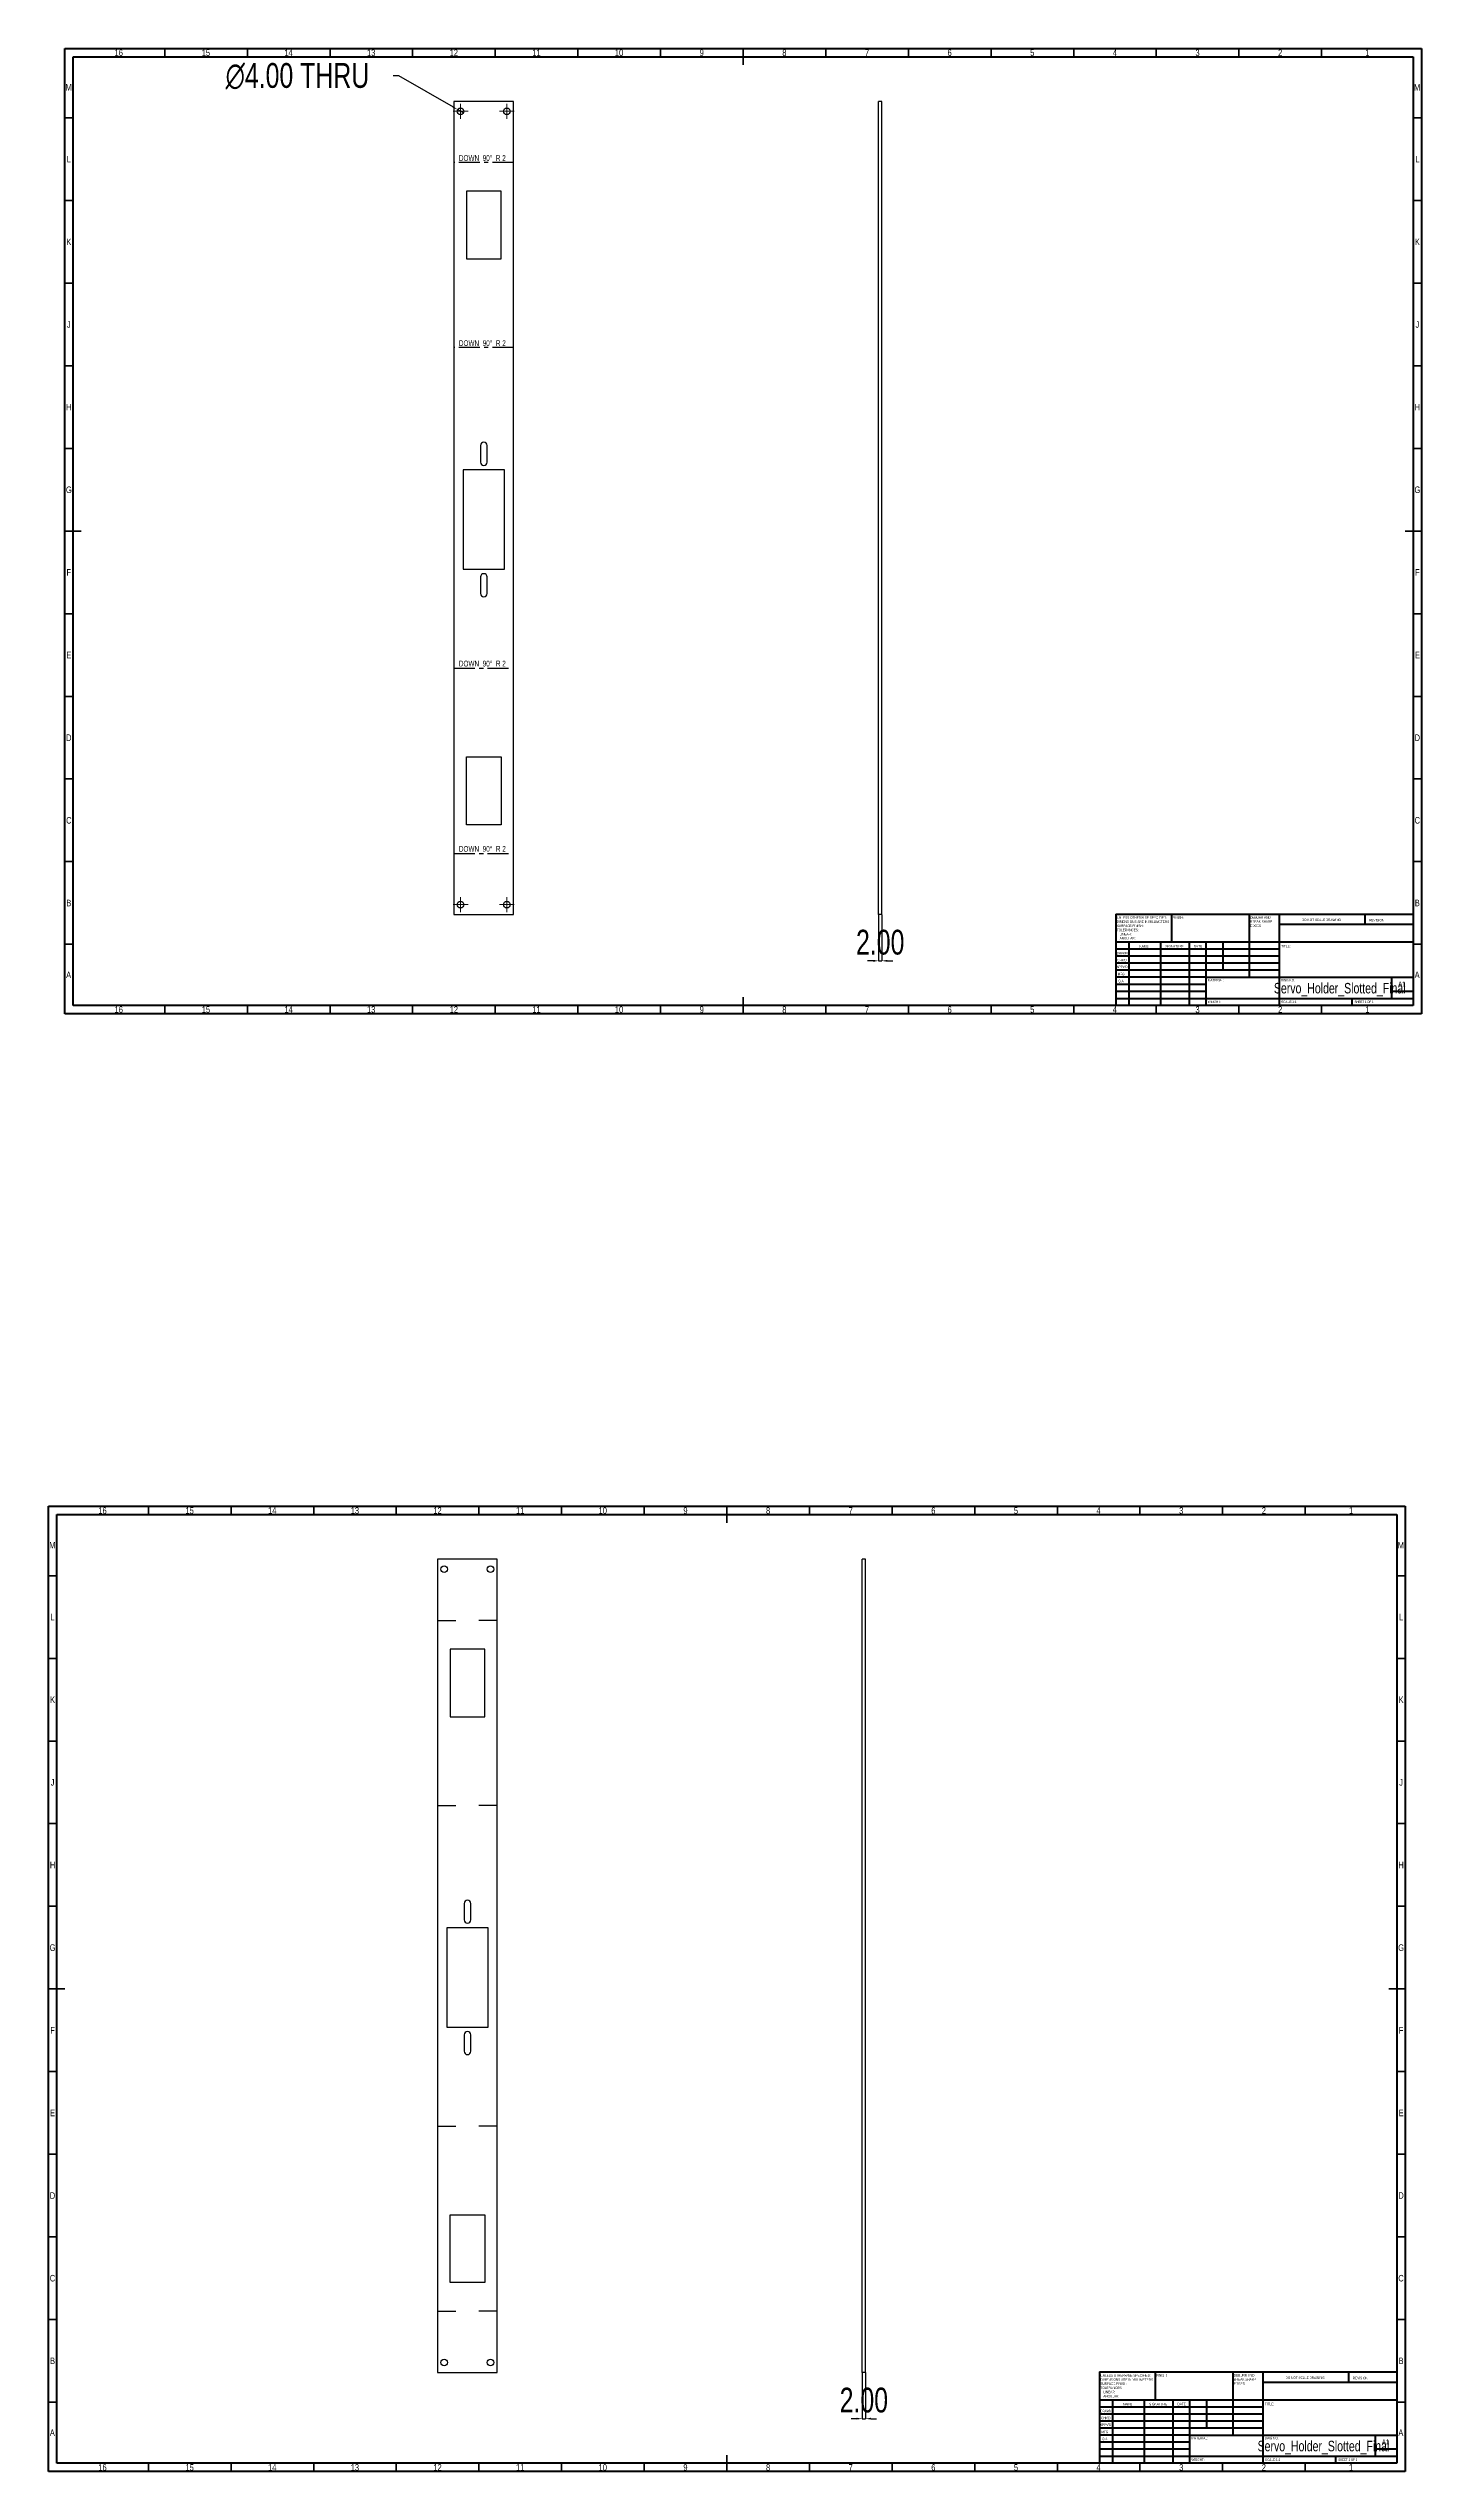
# Model space of a CAD drawing. Header units: inches. Extents: x -8 to 2414, y -1726 to 585.
# Drawn here: x -8 to 823, y -881 to 585 of the extents above; entities that cross this region are included whole.
import ezdxf

# ---------------------------------------------------------------- set-up
doc = ezdxf.new("R2010")
doc.units = ezdxf.units.IN
doc.header["$MEASUREMENT"] = 0
doc.linetypes.add('CENTERX2', pattern=[20.32, 12.7, -2.54, 2.54, -2.54])
doc.styles.add('SLDTEXTSTYLE0', font='TXT', dxfattribs={"width": 0.75})
doc.styles.add('SLDTEXTSTYLE1', font='TXT', dxfattribs={"width": 0.686449})
doc.styles.add('SLDTEXTSTYLE2', font='TXT', dxfattribs={"width": 0.6875})
doc.styles.add('SLDTEXTSTYLE3', font='TXT', dxfattribs={"width": 0.660714})
doc.dimstyles.new('SLDDIMSTYLE0', dxfattribs={"dimtxt": 15, "dimasz": 3.302, "dimexe": 0, "dimexo": 0.0625, "dimgap": 3.75, "dimtad": 0, "dimtih": 1, "dimtoh": 1, "dimrnd": 1e-09, "dimzin": 4, "dimdsep": 46, "dimtxsty": 'SLDTEXTSTYLE0', "dimblk1": 'NONE', "dimsah": 1, "dimcen": 0, "dimadec": 0, "dimazin": 1, "dimtfac": 1, "dimtmove": 0, "dimatfit": 3, "dimldrblk": 'NONE', "dimfxl": 0, "dimfrac": 2, "dimtolj": 1, "dimtzin": 12, "dimarcsym": 0})
doc.dimstyles.new('SLDDIMSTYLE1', dxfattribs={"dimtxt": 15, "dimasz": 3.302, "dimexe": 0, "dimexo": 0.0625, "dimgap": 3.75, "dimtad": 1, "dimrnd": 1e-09, "dimzin": 4, "dimdsep": 46, "dimtxsty": 'SLDTEXTSTYLE0', "dimsah": 1, "dimcen": 0.09, "dimadec": 0, "dimazin": 1, "dimtfac": 1, "dimtmove": 0, "dimatfit": 0, "dimfxl": 0, "dimfrac": 2, "dimtolj": 1, "dimtzin": 12, "dimarcsym": 0})

# ---------------------------------------------------------------- blocks, each defined once
blk = doc.blocks.new('SW_NOTE_0')
at = {"color": 0, "linetype": 'Continuous', "lineweight": 0, "char_height": 1.5, "attachment_point": 1, "style": 'SLDTEXTSTYLE0'}
for s, insert in [('UNLESS OTHERWISE SPECIFIED:', (0, 1.9)), ('TOLERANCES:', (0, -5.6)), ('DIMENSIONS ARE IN MILLIMETERS', (0, -0.6)), ('SURFACE FINISH:', (0, -3.1)), ('ANGULAR:', (1.7, -10.6)), ('LINEAR:', (1.7, -8.1))]:
    blk.add_mtext(s, dxfattribs=dict(at, insert=insert))
blk = doc.blocks.new('SW_NOTE_0_1')
at = {"color": 0, "linetype": 'Continuous', "lineweight": 0, "char_height": 1.5, "attachment_point": 1, "style": 'SLDTEXTSTYLE0'}
for s, insert in [('DEBURR AND', (0, 1.9)), ('BREAK SHARP', (0, -0.6)), ('EDGES', (0, -3.1))]:
    blk.add_mtext(s, dxfattribs=dict(at, insert=insert))
blk = doc.blocks.new('*D286')
at = {"color": 0, "linetype": 'Continuous', "lineweight": -2, "transparency": 16777216}
for p, q in [((201, 568.9), (204.3, 568.9)), ((204.3, 568.9), (237.3, 549.9)), ((243.6, 546.2), (240.1, 548.2))]:
    blk.add_line(p, q, dxfattribs=at)
at = {"color": 0, "linetype": 'Continuous', "transparency": 16777216}
blk.add_solid([(237.6, 550.3), (237, 549.4), (240.1, 548.2)], dxfattribs=at)
at = {"layer": 'Defpoints', "color": 0, "linetype": 'Continuous', "transparency": 16777216}
for p in [(240.1, 548.2), (243.6, 546.2)]:
    blk.add_point(p, dxfattribs=at)
at = {"color": 0, "linetype": 'Continuous', "lineweight": 18, "transparency": 16777216, "insert": (99.7, 576.4), "char_height": 15, "attachment_point": 1, "style": 'SLDTEXTSTYLE0'}
blk.add_mtext('\\A1;∅4.00 THRU', dxfattribs=at)
blk = doc.blocks.new('_None')
blk = doc.blocks.new('SW_CENTERMARKSYMBOL_0')
at = {"color": 0, "linetype": 'Continuous', "lineweight": 18}
for p, q in [((-2.5, 0), (-4.5, 0)), ((0, 0), (-2.5, 0)), ((0, 2.5), (0, 4.5)), ((0, 0), (0, 2.5)), ((0, 0), (0, -2.5)), ((0, 0), (2.5, 0)), ((2.5, 0), (4.5, 0)), ((0, -2.5), (0, -4.5))]:
    blk.add_line(p, q, dxfattribs=at)
blk = doc.blocks.new('SW_CENTERMARKSYMBOL_1')
at = {"color": 0, "linetype": 'Continuous', "lineweight": 18}
for p, q in [((-2.5, 0), (-4.5, 0)), ((0, 0), (-2.5, 0)), ((0, 2.5), (0, 4.5)), ((0, 0), (0, 2.5)), ((0, 0), (0, -2.5)), ((0, 0), (2.5, 0)), ((2.5, 0), (4.5, 0)), ((0, -2.5), (0, -4.5))]:
    blk.add_line(p, q, dxfattribs=at)
blk = doc.blocks.new('SW_CENTERMARKSYMBOL_2')
at = {"color": 0, "linetype": 'Continuous', "lineweight": 18}
for p, q in [((-2.5, 0), (-4.5, 0)), ((0, 0), (-2.5, 0)), ((0, 2.5), (0, 4.5)), ((0, 0), (0, 2.5)), ((0, 0), (0, -2.5)), ((0, 0), (2.5, 0)), ((2.5, 0), (4.5, 0)), ((0, -2.5), (0, -4.5))]:
    blk.add_line(p, q, dxfattribs=at)
blk = doc.blocks.new('SW_CENTERMARKSYMBOL_3')
at = {"color": 0, "linetype": 'Continuous', "lineweight": 18}
for p, q in [((-2.5, 0), (-4.5, 0)), ((0, 0), (-2.5, 0)), ((0, 2.5), (0, 4.5)), ((0, 0), (0, 2.5)), ((0, 0), (0, -2.5)), ((0, 0), (2.5, 0)), ((2.5, 0), (4.5, 0)), ((0, -2.5), (0, -4.5))]:
    blk.add_line(p, q, dxfattribs=at)
blk = doc.blocks.new('*D287')
at = {"color": 0, "linetype": 'Continuous', "lineweight": -2, "transparency": 16777216}
for p, q in [((494.8, 61.1), (494.8, 33.2)), ((496.8, 61.1), (496.8, 33.2)), ((491.5, 33.2), (488.2, 33.2)), ((494.8, 33.2), (496.8, 33.2)), ((500.1, 33.2), (503.4, 33.2))]:
    blk.add_line(p, q, dxfattribs=at)
at = {"color": 0, "linetype": 'Continuous', "transparency": 16777216}
for points in [[(491.5, 33.8), (491.5, 32.6), (494.8, 33.2)], [(500.1, 33.8), (500.1, 32.6), (496.8, 33.2)]]:
    blk.add_solid(points, dxfattribs=at)
at = {"layer": 'Defpoints', "color": 0, "linetype": 'Continuous', "transparency": 16777216}
for p in [(494.8, 61.2), (496.8, 61.2), (496.8, 33.2)]:
    blk.add_point(p, dxfattribs=at)
at = {"color": 0, "linetype": 'Continuous', "lineweight": 18, "transparency": 16777216, "insert": (495.8, 52), "char_height": 15, "attachment_point": 2, "style": 'SLDTEXTSTYLE0'}
blk.add_mtext('\\A1;2.00', dxfattribs=at)
blk = doc.blocks.new('*D318')
at = {"color": 0, "linetype": 'Continuous', "lineweight": -2, "transparency": 16777216}
for p, q in [((484.9, -820.9), (484.9, -848.9)), ((486.9, -820.9), (486.9, -848.9)), ((481.6, -848.9), (478.3, -848.9)), ((484.9, -848.9), (486.9, -848.9)), ((490.2, -848.9), (493.5, -848.9))]:
    blk.add_line(p, q, dxfattribs=at)
at = {"color": 0, "linetype": 'Continuous', "transparency": 16777216}
for points in [[(481.6, -848.3), (481.6, -849.4), (484.9, -848.9)], [(490.2, -848.3), (490.2, -849.4), (486.9, -848.9)]]:
    blk.add_solid(points, dxfattribs=at)
at = {"layer": 'Defpoints', "color": 0, "linetype": 'Continuous', "transparency": 16777216}
for p in [(484.9, -820.9), (486.9, -820.9), (486.9, -848.9)]:
    blk.add_point(p, dxfattribs=at)
at = {"color": 0, "linetype": 'Continuous', "lineweight": 18, "transparency": 16777216, "insert": (485.9, -830.1), "char_height": 15, "attachment_point": 2, "style": 'SLDTEXTSTYLE0'}
blk.add_mtext('\\A1;2.00', dxfattribs=at)
blk = doc.blocks.new('TU76U67')
at = {"color": 7, "linetype": 'Continuous', "lineweight": 25}
for p, q in [((228, -328.9), (228, -820.9)), ((264, -328.9), (228, -328.9)), ((264, -820.9), (264, -328.9)), ((256.5, -383.2), (235.5, -383.2)), ((235.5, -383.2), (235.5, -424.2)), ((256.5, -424.2), (256.5, -383.2)), ((235.5, -424.2), (256.5, -424.2)), ((244, -537.1), (244, -547.1)), ((248, -547.1), (248, -537.1)), ((258.5, -551.9), (233.5, -551.9)), ((233.5, -551.9), (233.5, -611.9)), ((258.5, -611.9), (258.5, -551.9)), ((233.5, -611.9), (258.5, -611.9)), ((244, -616.6), (244, -626.6)), ((248, -626.6), (248, -616.6)), ((235.5, -725.5), (256.5, -725.5)), ((235.5, -766.5), (235.5, -725.5)), ((256.5, -725.5), (256.5, -766.5)), ((256.5, -766.5), (235.5, -766.5)), ((228, -820.9), (264, -820.9))]:
    blk.add_line(p, q, dxfattribs=at)
at = {"color": 3}
for p, q in [((228, -365.9), (239, -365.9)), ((264, -365.9), (253, -365.9)), ((228, -477.9), (239, -477.9)), ((264, -477.9), (253, -477.9)), ((228, -671.9), (239, -671.9)), ((264, -671.9), (253, -671.9)), ((228, -783.9), (239, -783.9)), ((264, -783.9), (253, -783.9))]:
    blk.add_line(p, q, dxfattribs=at)
at = {"color": 7, "linetype": 'Continuous', "lineweight": 25}
for centre in [(232, -334.9), (260, -334.9), (232, -814.9), (260, -814.9)]:
    blk.add_circle(centre, 2, dxfattribs=at)
for centre, start, end in [((246, -537.1), 0, 180), ((246, -547.1), 180, 0), ((246, -616.6), 0, 180), ((246, -626.6), 180, 0)]:
    blk.add_arc(centre, 2, start, end, dxfattribs=at)

msp = doc.modelspace()

# ---------------------------------------------------------------- linework, layer by layer
at = {"color": 7, "linetype": 'Continuous', "lineweight": 70}
for p, q in [((2.361, 1.229), (2.361, 585.229)), ((2.361, 585.229), (823.361, 585.229)), ((7.361, 6.229), (7.361, 580.229)), ((7.361, 580.229), (818.361, 580.229)), ((818.361, 580.229), (818.361, 6.229)), ((823.361, 585.229), (823.361, 1.229)), ((823.361, 1.229), (2.361, 1.229)), ((818.361, 6.229), (7.361, 6.229)), ((-7.504, -880.849), (-7.504, -296.849)), ((-7.504, -296.849), (813.496, -296.849)), ((-2.504, -875.849), (-2.504, -301.849)), ((-2.504, -301.849), (808.496, -301.849)), ((808.496, -301.849), (808.496, -875.849)), ((813.496, -296.849), (813.496, -880.849)), ((808.496, -875.849), (-2.504, -875.849)), ((813.496, -880.849), (-7.504, -880.849))]:
    msp.add_line(p, q, dxfattribs=at)
at = {"color": 7, "linetype": 'Continuous', "lineweight": 35}
for p, q in [((62.861, 580.229), (62.861, 585.229)), ((112.861, 580.229), (112.861, 585.229)), ((162.861, 580.229), (162.861, 585.229)), ((212.861, 580.229), (212.861, 585.229)), ((262.861, 580.229), (262.861, 585.229)), ((312.861, 580.229), (312.861, 585.229)), ((362.861, 580.229), (362.861, 585.229)), ((412.861, 585.229), (412.861, 575.229)), ((412.861, 580.229), (412.861, 585.229)), ((462.861, 580.229), (462.861, 585.229)), ((512.861, 580.229), (512.861, 585.229)), ((562.861, 580.229), (562.861, 585.229)), ((612.861, 580.229), (612.861, 585.229)), ((662.861, 580.229), (662.861, 585.229)), ((712.861, 580.229), (712.861, 585.229)), ((762.861, 580.229), (762.861, 585.229)), ((7.361, 543.229), (2.361, 543.229)), ((818.361, 543.229), (823.361, 543.229)), ((7.361, 493.229), (2.361, 493.229)), ((818.361, 493.229), (823.361, 493.229)), ((7.361, 443.229), (2.361, 443.229)), ((818.361, 443.229), (823.361, 443.229)), ((7.361, 393.229), (2.361, 393.229)), ((818.361, 393.229), (823.361, 393.229)), ((7.361, 343.229), (2.361, 343.229)), ((818.361, 343.229), (823.361, 343.229)), ((2.361, 293.229), (12.361, 293.229)), ((7.361, 293.229), (2.361, 293.229)), ((823.361, 293.229), (813.361, 293.229)), ((818.361, 293.229), (823.361, 293.229)), ((7.361, 243.229), (2.361, 243.229)), ((818.361, 243.229), (823.361, 243.229)), ((7.361, 193.229), (2.361, 193.229)), ((818.361, 193.229), (823.361, 193.229)), ((7.361, 143.229), (2.361, 143.229)), ((818.361, 143.229), (823.361, 143.229)), ((7.361, 93.229), (2.361, 93.229)), ((818.361, 93.229), (823.361, 93.229)), ((7.361, 43.229), (2.361, 43.229)), ((818.361, 43.229), (823.361, 43.229)), ((62.861, 6.229), (62.861, 1.229)), ((112.861, 6.229), (112.861, 1.229)), ((162.861, 6.229), (162.861, 1.229)), ((212.861, 6.229), (212.861, 1.229)), ((262.861, 6.229), (262.861, 1.229)), ((312.861, 6.229), (312.861, 1.229)), ((362.861, 6.229), (362.861, 1.229)), ((412.861, 1.229), (412.861, 11.229)), ((412.861, 6.229), (412.861, 1.229)), ((462.861, 6.229), (462.861, 1.229)), ((512.861, 6.229), (512.861, 1.229)), ((562.861, 6.229), (562.861, 1.229)), ((612.861, 6.229), (612.861, 1.229)), ((662.861, 6.229), (662.861, 1.229)), ((712.861, 6.229), (712.861, 1.229)), ((762.861, 6.229), (762.861, 1.229)), ((52.996, -301.849), (52.996, -296.849)), ((102.996, -301.849), (102.996, -296.849)), ((152.996, -301.849), (152.996, -296.849)), ((202.996, -301.849), (202.996, -296.849)), ((252.996, -301.849), (252.996, -296.849)), ((302.996, -301.849), (302.996, -296.849)), ((352.996, -301.849), (352.996, -296.849)), ((402.996, -296.849), (402.996, -306.849)), ((402.996, -301.849), (402.996, -296.849)), ((452.996, -301.849), (452.996, -296.849)), ((502.996, -301.849), (502.996, -296.849)), ((552.996, -301.849), (552.996, -296.849)), ((602.996, -301.849), (602.996, -296.849)), ((652.996, -301.849), (652.996, -296.849)), ((702.996, -301.849), (702.996, -296.849)), ((752.996, -301.849), (752.996, -296.849)), ((-2.504, -338.849), (-7.504, -338.849)), ((808.496, -338.849), (813.496, -338.849)), ((-2.504, -388.849), (-7.504, -388.849)), ((808.496, -388.849), (813.496, -388.849)), ((-2.504, -438.849), (-7.504, -438.849)), ((808.496, -438.849), (813.496, -438.849)), ((-2.504, -488.849), (-7.504, -488.849)), ((808.496, -488.849), (813.496, -488.849)), ((-2.504, -538.849), (-7.504, -538.849)), ((808.496, -538.849), (813.496, -538.849)), ((-7.504, -588.849), (2.496, -588.849)), ((-2.504, -588.849), (-7.504, -588.849)), ((813.496, -588.849), (803.496, -588.849)), ((808.496, -588.849), (813.496, -588.849)), ((-2.504, -638.849), (-7.504, -638.849)), ((808.496, -638.849), (813.496, -638.849)), ((-2.504, -688.849), (-7.504, -688.849)), ((808.496, -688.849), (813.496, -688.849)), ((-2.504, -738.849), (-7.504, -738.849)), ((808.496, -738.849), (813.496, -738.849)), ((-2.504, -788.849), (-7.504, -788.849)), ((808.496, -788.849), (813.496, -788.849)), ((-2.504, -838.849), (-7.504, -838.849)), ((808.496, -838.849), (813.496, -838.849)), ((52.996, -875.849), (52.996, -880.849)), ((102.996, -875.849), (102.996, -880.849)), ((152.996, -875.849), (152.996, -880.849)), ((202.996, -875.849), (202.996, -880.849)), ((252.996, -875.849), (252.996, -880.849)), ((302.996, -875.849), (302.996, -880.849)), ((352.996, -875.849), (352.996, -880.849)), ((402.996, -880.849), (402.996, -870.849)), ((402.996, -875.849), (402.996, -880.849)), ((452.996, -875.849), (452.996, -880.849)), ((502.996, -875.849), (502.996, -880.849)), ((552.996, -875.849), (552.996, -880.849)), ((602.996, -875.849), (602.996, -880.849)), ((652.996, -875.849), (652.996, -880.849)), ((702.996, -875.849), (702.996, -880.849)), ((752.996, -875.849), (752.996, -880.849))]:
    msp.add_line(p, q, dxfattribs=at)
at = {"color": 7, "linetype": 'Continuous', "lineweight": 25}
for p, q in [((237.88, 553.2), (237.88, 61.2)), ((273.88, 553.2), (237.88, 553.2)), ((273.88, 61.2), (273.88, 553.2)), ((494.779, 61.2), (494.779, 553.2)), ((496.779, 553.2), (494.779, 553.2)), ((496.779, 61.2), (496.779, 553.2)), ((266.38, 498.844), (245.38, 498.844)), ((245.38, 498.844), (245.38, 457.844)), ((266.38, 457.844), (266.38, 498.844)), ((245.38, 457.844), (266.38, 457.844)), ((253.88, 344.95), (253.88, 334.95)), ((257.88, 334.95), (257.88, 344.95)), ((268.38, 330.2), (243.38, 330.2)), ((243.38, 330.2), (243.38, 270.2)), ((268.38, 270.2), (268.38, 330.2)), ((243.38, 270.2), (268.38, 270.2)), ((253.88, 265.45), (253.88, 255.45)), ((257.88, 255.45), (257.88, 265.45)), ((245.38, 156.556), (266.38, 156.556)), ((245.38, 115.556), (245.38, 156.556)), ((266.38, 156.556), (266.38, 115.556)), ((266.38, 115.556), (245.38, 115.556)), ((237.88, 61.2), (273.88, 61.2)), ((496.779, 61.2), (494.779, 61.2)), ((484.913, -820.878), (484.913, -328.878)), ((486.913, -328.878), (484.913, -328.878)), ((486.913, -820.878), (486.913, -328.878)), ((486.913, -820.878), (484.913, -820.878))]:
    msp.add_line(p, q, dxfattribs=at)
at = {"color": 7, "linetype": 'CENTERX2'}
for p, q in [((273.88, 516.2), (237.88, 516.2)), ((273.88, 404.2), (237.88, 404.2)), ((237.88, 210.2), (273.88, 210.2)), ((237.88, 98.2), (273.88, 98.2))]:
    msp.add_line(p, q, dxfattribs=at)
at = {"color": 7, "linetype": 'Continuous', "lineweight": 50}
for p, q in [((638.361, 61.479), (818.361, 61.479)), ((638.361, 61.479), (638.361, 6.229)), ((672.161, 44.479), (672.161, 61.479)), ((718.961, 61.479), (718.961, 23.229)), ((737.161, 61.479), (737.161, 6.229)), ((789.161, 55.104), (789.161, 61.479)), ((818.361, 44.479), (638.361, 44.479)), ((646.161, 44.479), (646.161, 6.229)), ((665.352, 44.479), (665.352, 6.229)), ((682.76, 44.479), (682.76, 6.229)), ((692.961, 6.229), (692.961, 44.479)), ((703.361, 27.479), (703.361, 44.479)), ((818.361, 55.104), (737.161, 55.104)), ((737.161, 40.229), (638.361, 40.229)), ((737.161, 35.979), (638.361, 35.979)), ((737.161, 31.729), (638.361, 31.729)), ((737.161, 27.479), (638.361, 27.479)), ((692.961, 23.229), (638.361, 23.229)), ((692.961, 18.979), (638.361, 18.979)), ((692.961, 14.729), (638.361, 14.729)), ((692.961, 23.229), (818.361, 23.229)), ((805.361, 10.479), (805.361, 23.229)), ((818.361, 14.729), (805.361, 14.729)), ((638.361, 10.479), (818.361, 10.479)), ((781.361, 6.229), (781.361, 10.479)), ((628.496, -820.599), (808.496, -820.599)), ((628.496, -820.599), (628.496, -875.849)), ((662.296, -837.599), (662.296, -820.599)), ((709.096, -820.599), (709.096, -858.849)), ((727.296, -820.599), (727.296, -875.849)), ((779.296, -826.974), (779.296, -820.599)), ((808.496, -826.974), (727.296, -826.974)), ((808.496, -837.599), (628.496, -837.599)), ((727.296, -841.849), (628.496, -841.849)), ((727.296, -846.099), (628.496, -846.099)), ((636.296, -837.599), (636.296, -875.849)), ((655.487, -837.599), (655.487, -875.849)), ((672.895, -837.599), (672.895, -875.849)), ((683.096, -875.849), (683.096, -837.599)), ((693.496, -854.599), (693.496, -837.599)), ((727.296, -850.349), (628.496, -850.349)), ((727.296, -854.599), (628.496, -854.599)), ((683.096, -858.849), (628.496, -858.849)), ((683.096, -863.099), (628.496, -863.099)), ((683.096, -858.849), (808.496, -858.849)), ((795.496, -871.599), (795.496, -858.849)), ((683.096, -867.349), (628.496, -867.349)), ((628.496, -871.599), (808.496, -871.599)), ((771.496, -875.849), (771.496, -871.599)), ((808.496, -867.349), (795.496, -867.349))]:
    msp.add_line(p, q, dxfattribs=at)
at = {"color": 7, "linetype": 'Continuous', "lineweight": 25}
for centre in [(241.88, 547.2), (269.88, 547.2), (241.88, 67.2), (269.88, 67.2)]:
    msp.add_circle(centre, 2, dxfattribs=at)
for centre, start, end in [((255.88, 344.95), 0, 180), ((255.88, 334.95), 180, 0), ((255.88, 265.45), 0, 180), ((255.88, 255.45), 180, 360)]:
    msp.add_arc(centre, 2, start, end, dxfattribs=at)

# ---------------------------------------------------------------- block references
at = {"color": 7, "linetype": 'Continuous', "lineweight": 0}
for name, p in [('SW_CENTERMARKSYMBOL_1', (241.88, 547.2)), ('SW_CENTERMARKSYMBOL_0', (269.88, 547.2)), ('SW_CENTERMARKSYMBOL_2', (241.88, 67.2)), ('SW_CENTERMARKSYMBOL_3', (269.88, 67.2)), ('SW_NOTE_0', (638.955, 58.216)), ('SW_NOTE_0_1', (719.671, 58.298)), ('SW_NOTE_0', (629.089, -823.862)), ('SW_NOTE_0_1', (709.805, -823.78))]:
    msp.add_blockref(name, p, dxfattribs=at)
at = {"color": 3}
msp.add_blockref('TU76U67', (0, 0), dxfattribs=at)

# ---------------------------------------------------------------- texts
at = {"color": 7, "linetype": 'Continuous', "lineweight": 0}
for s, insert, char_height, attachment_point, style in [('16', (35.031, 584.646), 3.9687, 2, 'SLDTEXTSTYLE0'), ('15', (87.781, 584.646), 3.9687, 2, 'SLDTEXTSTYLE0'), ('14', (137.781, 584.646), 3.9687, 2, 'SLDTEXTSTYLE0'), ('13', (187.781, 584.646), 3.9687, 2, 'SLDTEXTSTYLE0'), ('12', (237.781, 584.646), 3.9687, 2, 'SLDTEXTSTYLE0'), ('11', (287.781, 584.646), 3.9687, 2, 'SLDTEXTSTYLE0'), ('10', (337.781, 584.646), 3.9687, 2, 'SLDTEXTSTYLE0'), ('9', (387.821, 584.646), 3.969, 2, 'SLDTEXTSTYLE0'), ('8', (437.821, 584.646), 3.969, 2, 'SLDTEXTSTYLE0'), ('7', (487.821, 584.646), 3.969, 2, 'SLDTEXTSTYLE0'), ('6', (537.821, 584.646), 3.969, 2, 'SLDTEXTSTYLE0'), ('5', (587.821, 584.646), 3.969, 2, 'SLDTEXTSTYLE0'), ('4', (637.821, 584.646), 3.969, 2, 'SLDTEXTSTYLE0'), ('3', (687.821, 584.646), 3.969, 2, 'SLDTEXTSTYLE0'), ('2', (737.821, 584.646), 3.969, 2, 'SLDTEXTSTYLE0'), ('1', (790.571, 584.646), 3.969, 2, 'SLDTEXTSTYLE0'), ('M', (4.723, 563.703), 3.969, 2, 'SLDTEXTSTYLE0'), ('M', (820.723, 563.703), 3.969, 2, 'SLDTEXTSTYLE0'), ('L', (4.816, 520.203), 3.969, 2, 'SLDTEXTSTYLE0'), ('DOWN  90°  R 2', (255.05, 520.686), 3.5, 2, 'SLDTEXTSTYLE3'), ('L', (820.816, 520.203), 3.969, 2, 'SLDTEXTSTYLE0'), ('K', (4.85, 470.203), 3.969, 2, 'SLDTEXTSTYLE0'), ('K', (820.85, 470.203), 3.969, 2, 'SLDTEXTSTYLE0'), ('J', (4.827, 420.203), 3.969, 2, 'SLDTEXTSTYLE0'), ('J', (820.827, 420.203), 3.969, 2, 'SLDTEXTSTYLE0'), ('DOWN  90°  R 2', (255.05, 408.686), 3.5, 2, 'SLDTEXTSTYLE3'), ('H', (4.852, 370.203), 3.969, 2, 'SLDTEXTSTYLE0'), ('H', (820.852, 370.203), 3.969, 2, 'SLDTEXTSTYLE0'), ('G', (4.848, 320.203), 3.969, 2, 'SLDTEXTSTYLE0'), ('G', (820.848, 320.203), 3.969, 2, 'SLDTEXTSTYLE0'), ('F', (4.819, 270.203), 3.969, 2, 'SLDTEXTSTYLE0'), ('F', (820.819, 270.203), 3.969, 2, 'SLDTEXTSTYLE0'), ('E', (4.869, 220.203), 3.969, 2, 'SLDTEXTSTYLE0'), ('E', (820.869, 220.203), 3.969, 2, 'SLDTEXTSTYLE0'), ('DOWN  90°  R 2', (255.05, 214.798), 3.5, 2, 'SLDTEXTSTYLE3'), ('D', (4.814, 170.203), 3.969, 2, 'SLDTEXTSTYLE0'), ('D', (820.814, 170.203), 3.969, 2, 'SLDTEXTSTYLE0'), ('C', (4.82, 120.203), 3.969, 2, 'SLDTEXTSTYLE0'), ('C', (820.82, 120.203), 3.969, 2, 'SLDTEXTSTYLE0'), ('DOWN  90°  R 2', (255.05, 102.686), 3.5, 2, 'SLDTEXTSTYLE3'), ('B', (4.832, 70.203), 3.969, 2, 'SLDTEXTSTYLE0'), ('FINISH:', (672.733, 60.148), 1.5, 1, 'SLDTEXTSTYLE0'), ('DO NOT SCALE DRAWING', (750.976, 58.762), 1.5, 1, 'SLDTEXTSTYLE0'), ('B', (820.832, 70.203), 3.969, 2, 'SLDTEXTSTYLE0'), ('REVISION', (791.689, 58.564), 1.5, 1, 'SLDTEXTSTYLE0'), ("APPV'D", (638.763, 30.295), 1.5, 1, 'SLDTEXTSTYLE0'), ('DRAWN', (639.005, 38.614), 1.5, 1, 'SLDTEXTSTYLE1'), ("CHK'D", (639.301, 34.391), 1.5, 1, 'SLDTEXTSTYLE0'), ('NAME', (652.684, 42.73), 1.5, 1, 'SLDTEXTSTYLE0'), ('SIGNATURE', (668.395, 42.791), 1.5, 1, 'SLDTEXTSTYLE0'), ('DATE', (685.576, 42.805), 1.5, 1, 'SLDTEXTSTYLE0'), ('TITLE:', (738.452, 42.805), 1.5, 1, 'SLDTEXTSTYLE0'), ('A', (4.701, 26.703), 3.969, 2, 'SLDTEXTSTYLE0'), ('MFG', (639.485, 25.945), 1.5, 1, 'SLDTEXTSTYLE0'), ('Q.A', (639.87, 21.733), 1.5, 1, 'SLDTEXTSTYLE0'), ('MATERIAL:', (694.007, 22.215), 1.5, 1, 'SLDTEXTSTYLE0'), ('Servo_Holder_Slotted_Final', (773.86, 19.836), 6.35, 2, 'SLDTEXTSTYLE0'), ('DWG NO.', (738.314, 22.215), 1.5, 1, 'SLDTEXTSTYLE0'), ('A1', (809.233, 20.635), 2.9104, 1, 'SLDTEXTSTYLE0'), ('A', (820.701, 26.703), 3.969, 2, 'SLDTEXTSTYLE0'), ('16', (35.031, 5.703), 3.9687, 2, 'SLDTEXTSTYLE0'), ('15', (87.781, 5.703), 3.9687, 2, 'SLDTEXTSTYLE0'), ('14', (137.781, 5.703), 3.9687, 2, 'SLDTEXTSTYLE0'), ('13', (187.781, 5.703), 3.9687, 2, 'SLDTEXTSTYLE0'), ('12', (237.781, 5.703), 3.9687, 2, 'SLDTEXTSTYLE0'), ('11', (287.781, 5.703), 3.9687, 2, 'SLDTEXTSTYLE0'), ('10', (337.781, 5.703), 3.9687, 2, 'SLDTEXTSTYLE0'), ('9', (387.821, 5.703), 3.969, 2, 'SLDTEXTSTYLE0'), ('8', (437.821, 5.703), 3.969, 2, 'SLDTEXTSTYLE0'), ('7', (487.821, 5.703), 3.969, 2, 'SLDTEXTSTYLE0'), ('6', (537.821, 5.703), 3.969, 2, 'SLDTEXTSTYLE0'), ('5', (587.821, 5.703), 3.969, 2, 'SLDTEXTSTYLE0'), ('4', (637.821, 5.703), 3.969, 2, 'SLDTEXTSTYLE0'), ('3', (687.821, 5.703), 3.969, 2, 'SLDTEXTSTYLE0'), ('WEIGHT:', (693.979, 9.178), 1.4986, 1, 'SLDTEXTSTYLE0'), ('2', (737.821, 5.703), 3.969, 2, 'SLDTEXTSTYLE0'), ('SCALE:1:1', (738.435, 9.129), 1.5, 1, 'SLDTEXTSTYLE0'), ('SHEET 1 OF 1', (782.84, 9.129), 1.5, 1, 'SLDTEXTSTYLE2'), ('1', (790.571, 5.703), 3.969, 2, 'SLDTEXTSTYLE0'), ('16', (25.166, -297.432), 3.9687, 2, 'SLDTEXTSTYLE0'), ('15', (77.916, -297.432), 3.9687, 2, 'SLDTEXTSTYLE0'), ('14', (127.916, -297.432), 3.9687, 2, 'SLDTEXTSTYLE0'), ('13', (177.916, -297.432), 3.9687, 2, 'SLDTEXTSTYLE0'), ('12', (227.916, -297.432), 3.9687, 2, 'SLDTEXTSTYLE0'), ('11', (277.916, -297.432), 3.9687, 2, 'SLDTEXTSTYLE0'), ('10', (327.916, -297.432), 3.9687, 2, 'SLDTEXTSTYLE0'), ('9', (377.956, -297.432), 3.969, 2, 'SLDTEXTSTYLE0'), ('8', (427.956, -297.432), 3.969, 2, 'SLDTEXTSTYLE0'), ('7', (477.956, -297.432), 3.969, 2, 'SLDTEXTSTYLE0'), ('6', (527.956, -297.432), 3.969, 2, 'SLDTEXTSTYLE0'), ('5', (577.956, -297.432), 3.969, 2, 'SLDTEXTSTYLE0'), ('4', (627.956, -297.432), 3.969, 2, 'SLDTEXTSTYLE0'), ('3', (677.956, -297.432), 3.969, 2, 'SLDTEXTSTYLE0'), ('2', (727.956, -297.432), 3.969, 2, 'SLDTEXTSTYLE0'), ('1', (780.706, -297.432), 3.969, 2, 'SLDTEXTSTYLE0'), ('M', (-5.143, -318.375), 3.969, 2, 'SLDTEXTSTYLE0'), ('M', (810.857, -318.375), 3.969, 2, 'SLDTEXTSTYLE0'), ('L', (-5.05, -361.875), 3.969, 2, 'SLDTEXTSTYLE0'), ('L', (810.95, -361.875), 3.969, 2, 'SLDTEXTSTYLE0'), ('K', (-5.016, -411.875), 3.969, 2, 'SLDTEXTSTYLE0'), ('K', (810.984, -411.875), 3.969, 2, 'SLDTEXTSTYLE0'), ('J', (-5.039, -461.875), 3.969, 2, 'SLDTEXTSTYLE0'), ('J', (810.961, -461.875), 3.969, 2, 'SLDTEXTSTYLE0'), ('H', (-5.014, -511.875), 3.969, 2, 'SLDTEXTSTYLE0'), ('H', (810.986, -511.875), 3.969, 2, 'SLDTEXTSTYLE0'), ('G', (-5.018, -561.875), 3.969, 2, 'SLDTEXTSTYLE0'), ('G', (810.982, -561.875), 3.969, 2, 'SLDTEXTSTYLE0'), ('F', (-5.047, -611.875), 3.969, 2, 'SLDTEXTSTYLE0'), ('F', (810.953, -611.875), 3.969, 2, 'SLDTEXTSTYLE0'), ('E', (-4.996, -661.875), 3.969, 2, 'SLDTEXTSTYLE0'), ('E', (811.004, -661.875), 3.969, 2, 'SLDTEXTSTYLE0'), ('D', (-5.052, -711.875), 3.969, 2, 'SLDTEXTSTYLE0'), ('D', (810.948, -711.875), 3.969, 2, 'SLDTEXTSTYLE0'), ('C', (-5.046, -761.875), 3.969, 2, 'SLDTEXTSTYLE0'), ('C', (810.954, -761.875), 3.969, 2, 'SLDTEXTSTYLE0'), ('B', (-5.034, -811.875), 3.969, 2, 'SLDTEXTSTYLE0'), ('B', (810.966, -811.875), 3.969, 2, 'SLDTEXTSTYLE0'), ('FINISH:', (662.867, -821.93), 1.5, 1, 'SLDTEXTSTYLE0'), ('DO NOT SCALE DRAWING', (741.11, -823.316), 1.5, 1, 'SLDTEXTSTYLE0'), ('REVISION', (781.823, -823.514), 1.5, 1, 'SLDTEXTSTYLE0'), ('DRAWN', (629.139, -843.464), 1.5, 1, 'SLDTEXTSTYLE1'), ("CHK'D", (629.435, -847.687), 1.5, 1, 'SLDTEXTSTYLE0'), ('NAME', (642.818, -839.348), 1.5, 1, 'SLDTEXTSTYLE0'), ('SIGNATURE', (658.529, -839.287), 1.5, 1, 'SLDTEXTSTYLE0'), ('DATE', (675.71, -839.273), 1.5, 1, 'SLDTEXTSTYLE0'), ('TITLE:', (728.586, -839.273), 1.5, 1, 'SLDTEXTSTYLE0'), ('A', (-5.165, -855.375), 3.969, 2, 'SLDTEXTSTYLE0'), ("APPV'D", (628.897, -851.783), 1.5, 1, 'SLDTEXTSTYLE0'), ('MFG', (629.62, -856.133), 1.5, 1, 'SLDTEXTSTYLE0'), ('Q.A', (630.005, -860.345), 1.5, 1, 'SLDTEXTSTYLE0'), ('MATERIAL:', (684.142, -859.863), 1.5, 1, 'SLDTEXTSTYLE0'), ('Servo_Holder_Slotted_Final', (763.994, -862.242), 6.35, 2, 'SLDTEXTSTYLE0'), ('DWG NO.', (728.449, -859.863), 1.5, 1, 'SLDTEXTSTYLE0'), ('A1', (799.367, -861.443), 2.9104, 1, 'SLDTEXTSTYLE0'), ('A', (810.835, -855.375), 3.969, 2, 'SLDTEXTSTYLE0'), ('16', (25.166, -876.375), 3.9687, 2, 'SLDTEXTSTYLE0'), ('15', (77.916, -876.375), 3.9687, 2, 'SLDTEXTSTYLE0'), ('14', (127.916, -876.375), 3.9687, 2, 'SLDTEXTSTYLE0'), ('13', (177.916, -876.375), 3.9687, 2, 'SLDTEXTSTYLE0'), ('12', (227.916, -876.375), 3.9687, 2, 'SLDTEXTSTYLE0'), ('11', (277.916, -876.375), 3.9687, 2, 'SLDTEXTSTYLE0'), ('10', (327.916, -876.375), 3.9687, 2, 'SLDTEXTSTYLE0'), ('9', (377.956, -876.375), 3.969, 2, 'SLDTEXTSTYLE0'), ('8', (427.956, -876.375), 3.969, 2, 'SLDTEXTSTYLE0'), ('7', (477.956, -876.375), 3.969, 2, 'SLDTEXTSTYLE0'), ('6', (527.956, -876.375), 3.969, 2, 'SLDTEXTSTYLE0'), ('5', (577.956, -876.375), 3.969, 2, 'SLDTEXTSTYLE0'), ('4', (627.956, -876.375), 3.969, 2, 'SLDTEXTSTYLE0'), ('3', (677.956, -876.375), 3.969, 2, 'SLDTEXTSTYLE0'), ('WEIGHT:', (684.114, -872.9), 1.4986, 1, 'SLDTEXTSTYLE0'), ('2', (727.956, -876.375), 3.969, 2, 'SLDTEXTSTYLE0'), ('SCALE:1:1', (728.57, -872.949), 1.5, 1, 'SLDTEXTSTYLE0'), ('SHEET 1 OF 1', (772.974, -872.949), 1.5, 1, 'SLDTEXTSTYLE2'), ('1', (780.706, -876.375), 3.969, 2, 'SLDTEXTSTYLE0')]:
    msp.add_mtext(s, dxfattribs=dict(at, insert=insert, char_height=char_height, attachment_point=attachment_point, style=style))

# ---------------------------------------------------------------- dimensions: what is measured, and where the dimension line sits
at = {"color": 7, "linetype": 'Continuous', "lineweight": 18}
dim = msp.add_diameter_dim_2p(p1=(243.612, 546.2), p2=(240.148, 548.2), text='<> THRU', dimstyle='SLDDIMSTYLE0', dxfattribs=at)
dim.commit()
dim.dimension.update_dxf_attribs({"geometry": '*D286', "text_midpoint": (148.493, 568.9), "dimtype": 163})
for base, p1, p2, picture, middle in [((496.779, 33.2), (494.779, 61.2), (496.779, 61.2), '*D287', (495.779, 33.2)), ((486.913, -848.878), (484.913, -820.878), (486.913, -820.878), '*D318', (485.913, -848.878))]:
    dim = msp.add_linear_dim(base=base, p1=p1, p2=p2, dimstyle='SLDDIMSTYLE1', dxfattribs=at)
    dim.commit()
    dim.dimension.update_dxf_attribs({"geometry": picture, "text_midpoint": middle, "dimtype": 160})

doc.saveas('drawing.dxf')
